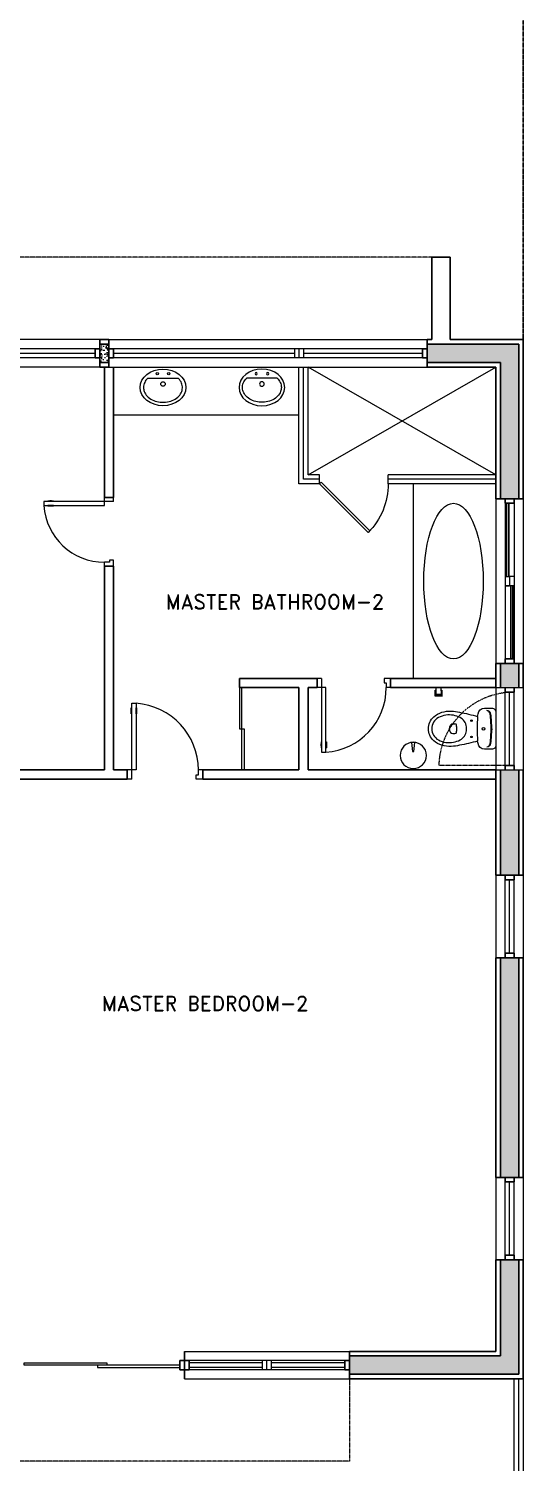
# Model space of a CAD drawing. Header units: inches. Extents: x 437 to 8681, y 26 to 3302.
# Drawn here: x 7713 to 7929, y 2289 to 2916 of the extents above; entities that cross this region are included whole.
import ezdxf
from ezdxf.enums import TextEntityAlignment as Align

# ---------------------------------------------------------------- set-up
doc = ezdxf.new("R2010")
doc.units = ezdxf.units.IN
doc.header["$MEASUREMENT"] = 0
doc.linetypes.add('HIDDEN2', pattern=[0.1875, 0.125, -0.0625])
for name, color, linetype, lineweight in [('BALCONY RAILING', 3, 'Continuous', 0), ('DOOR', 2, 'Continuous', 0), ('EQUIPMENT', 3, 'Continuous', 0), ('FIXTURE', 3, 'Continuous', 0), ('MOBILIARIO', 3, 'Continuous', 0), ('PUERTAS', 2, 'Continuous', 0), ('TEXTURE', 8, 'Continuous', 0), ('WALLS', 4, 'Continuous', 30), ('WINDOW', 1, 'Continuous', 0), ('WINDOW FRAME', 3, 'Continuous', 9)]:
    doc.layers.add(name, color=color, linetype=linetype, lineweight=lineweight)
doc.layers.add('TEXT', color=7, linetype='Continuous')
doc.styles.add('ROMAND-0.1', font='romand.shx', dxfattribs={"height": 6.4})
pattern_1 = [(50, (4203.2357, -710.9268), (3.5145749, -0.3074855), [0.3675, -4.0425]), (355, (4203.2357, -710.9268), (-0.6798815, 3.6857415), [0.294, -3.234]), (100.4514, (4203.5285, -710.9524), (2.834696, 3.3782538), [0.312327, -3.4355963]), (46.1842, (4203.2357, -709.947), (5.229481, -0.811043), [0.55125, -6.06375]), (96.6356, (4203.6715, -710.0144), (4.5798473, 4.7731776), [0.4684904, -5.1533937]), (351.1842, (4203.2357, -709.947), (4.5798435, 4.773181), [0.441, -4.851]), (21, (4203.7257, -710.1918), (2.9248446, -1.9728326), [0.3675, -4.0425]), (326, (4203.7257, -710.1918), (1.192245, 3.5532352), [0.294, -3.234]), (71.4514, (4203.9694, -710.3562), (4.1170909, 1.5803994), [0.312327, -3.4355963]), (37.5, (4203.2357, -710.9268), (0.0595833, 1.63117988), [0, -3.1948, 0, -3.283, 0, -3.24625]), (7.5, (4203.2357, -710.9268), (1.28904073, 1.9326174), [0, -1.8718, 0, -3.1213, 0, -1.23725]), (327.5, (4202.143, -710.9268), (2.61572994, -0.11051887), [0, -1.225, 0, -3.822, 0, -5.0715]), (317.5, (4201.653, -710.9268), (2.8576122, 0.4905144), [0, -1.5925, 0, -2.5382, 0, -3.6015])]

# ---------------------------------------------------------------- blocks, each defined once
blk = doc.blocks.new('DOOR-2-6(AL)')
at = {"color": 0, "linetype": 'ByBlock', "lineweight": -2, "ltscale": 0.25}
for p, q in [((0, 0), (21.21, 21.21)), ((0.71, -0.71), (21.92, 20.51)), ((21.21, 21.21), (21.92, 20.51)), ((0.71, -0.71), (0, 0))]:
    blk.add_line(p, q, dxfattribs=at)
blk.add_arc((0, 0), 30, 0, 45, dxfattribs=at)
blk = doc.blocks.new('Bes_1')
at = {"color": 0, "linetype": 'ByBlock', "lineweight": -2}
blk.add_line((4, -6.68), (4, 6.68), dxfattribs=at)
for centre, radius in [((2, 2.5), 0.5), ((6.5, 0), 1), ((2, -2.5), 0.5)]:
    blk.add_circle(centre, radius, dxfattribs=at)
blk.add_ellipse((8, 0), major_axis=(0, -10), ratio=0.8, dxfattribs=at)
for points, knots in [([(8, -8.5), (8.61, -8.5), (9.21, -8.39), (10.5, -7.89), (11.18, -7.46), (12.41, -6.3), (12.96, -5.57), (13.83, -3.88), (14.15, -2.92), (14.51, -0.92), (14.55, 0.13), (14.33, 2.17), (14.08, 3.17), (13.33, 4.96), (12.83, 5.76), (11.67, 7.07), (11.02, 7.58), (9.64, 8.28), (8.93, 8.46), (7.49, 8.53), (6.77, 8.4), (5.38, 7.83), (4.7, 7.38), (4.06, 6.75), (4.03, 6.72), (4, 6.68)], [0, 0, 0, 0, 0.296897, 0.296897, 0.648223, 0.648223, 0.99955, 0.99955, 1.350876, 1.350876, 1.702203, 1.702203, 2.053529, 2.053529, 2.404856, 2.404856, 2.756182, 2.756182, 3.107509, 3.107509, 3.458835, 3.458835, 3.810162, 3.810162, 3.828614, 3.828614, 3.828614, 3.828614]), ([(4, -6.68), (4.55, -7.25), (5.16, -7.69), (6.48, -8.32), (7.2, -8.49), (7.94, -8.5), (7.97, -8.5), (8, -8.5)], [5.5961674, 5.5961674, 5.5961674, 5.5961674, 5.9181207, 5.9181207, 6.2694472, 6.2694472, 6.2831853, 6.2831853, 6.2831853, 6.2831853])]:
    blk.add_open_spline(points, degree=3, knots=knots, dxfattribs=at)
blk = doc.blocks.new('vvv')
for p, q in [((320.633, 362.192), (320.622, 362.192)), ((320.633, 362.192), (320.644, 362.192)), ((320.585, 361.809), (320.585, 361.829)), ((320.681, 361.809), (320.681, 361.829))]:
    blk.add_line(p, q)
blk.add_lwpolyline([(320.47, 361.874, -0.0164), (320.511, 362.052, -0.014244), (320.487, 362.056, -0.379899), (320.43, 362.12), (320.43, 362.192, -0.414214), (320.47, 362.232), (320.633, 362.232), (320.795, 362.232, -0.414214), (320.835, 362.192), (320.835, 362.12, -0.379899), (320.779, 362.056, -0.014244), (320.755, 362.052, -0.0164), (320.796, 361.874, -0.034533), (320.808, 361.792, -0.180901), (320.751, 361.619, -0.210568), (320.633, 361.567, -0.210568), (320.515, 361.619, -0.180901), (320.458, 361.792, -0.034533)], format="xyb", close=True)
for centre, radius in [((320.633, 362.11), 0.0135), ((320.633, 362.11), 0.0135), ((320.553, 361.992), 0.0075), ((320.713, 361.992), 0.0075)]:
    blk.add_circle(centre, radius)
for centre, radius, start, end in [((320.493, 362.143), 0.04, 96.2719, 180), ((320.493, 362.136), 0.04, 96.2141, 169.7572), ((320.633, 361.031), 1.154, 90.0008, 97.203), ((320.633, 361.034), 1.157, 90.0008, 97.1409), ((320.633, 361.034), 1.157, 82.8591, 89.9992), ((320.633, 361.031), 1.154, 82.797, 89.9992), ((320.772, 362.143), 0.04, 0, 83.7281), ((320.773, 362.136), 0.04, 10.2428, 83.7859), ((320.633, 363.451), 1.404, 264.9986, 270), ((320.633, 363.451), 1.404, 270, 275.0014), ((320.745, 361.764), 0.25, 152.5973, 168.3805), ((320.626, 361.826), 0.116, 96.2419, 152.5973), ((320.633, 361.762), 0.18, 90, 96.2419), ((320.633, 361.762), 0.18, 83.7581, 90), ((320.64, 361.826), 0.116, 27.4027, 83.7581), ((320.521, 361.764), 0.25, 11.6195, 27.4027), ((320.712, 361.771), 0.216, 168.3805, 209.1161), ((320.6, 361.829), 0.015, 96.6492, 180), ((320.615, 361.809), 0.03, 180, 233.1301), ((320.633, 361.833), 0.06, 233.1301, 270), ((320.633, 361.546), 0.3, 90, 96.6492), ((320.633, 361.546), 0.3, 83.3508, 90), ((320.633, 361.833), 0.06, 270, 306.8699), ((320.666, 361.829), 0.015, 0, 83.3508), ((320.651, 361.809), 0.03, 306.8699, 0), ((320.554, 361.771), 0.216, 330.8839, 11.6195), ((320.633, 361.727), 0.126, 209.1161, 270), ((320.633, 361.727), 0.126, 270, 330.8839)]:
    blk.add_arc(centre, radius, start, end)
blk = doc.blocks.new('pi')
at = {"layer": 'MOBILIARIO'}
for points in [[(116.047, 87.805), (116.047, 87.805), (116.004, 87.875), (116, 87.882), (115.996, 87.889), (115.898, 87.828), (115.95, 87.745), (115.95, 87.745)], [(115.92, 87.823), (115.99, 87.866), (115.99, 87.866)], [(115.957, 87.749), (115.957, 87.749), (115.92, 87.809)], [(116.057, 87.758), (115.997, 87.856), (115.927, 87.813), (115.987, 87.715), (116.057, 87.758)], [(116.004, 87.86), (116.04, 87.801)], [(116.034, 87.811), (116.034, 87.811), (116.036, 87.808), (116.034, 87.811), (116.032, 87.815), (116.025, 87.81)], [(116.036, 87.808), (116.029, 87.804)], [(116.036, 87.808), (116.04, 87.801), (116.04, 87.801)], [(115.948, 87.763), (115.955, 87.767)], [(115.95, 87.759), (115.95, 87.759), (115.948, 87.763), (115.95, 87.759), (115.953, 87.756), (115.959, 87.76)]]:
    blk.add_lwpolyline(points, dxfattribs=at)
for centre, radius, start, end in [((115.938, 87.815), 0.0196, 155.8113, 199.217), ((115.993, 87.854), 0.0125, 30.4443, 101.0029), ((116.04, 87.809), 0.00862, 273.3883, 330.2552), ((115.95, 87.753), 0.0079, 270.1843, 333.3536)]:
    blk.add_arc(centre, radius, start, end, dxfattribs=at)
blk = doc.blocks.new('bas')
at = {"layer": 'MOBILIARIO'}
for points in [[(116.425, 87.672), (116.416, 87.686), (116.389, 87.666), (116.398, 87.654)], [(116.58, 87.454), (116.553, 87.435), (116.506, 87.517), (116.518, 87.525), (116.58, 87.454)]]:
    blk.add_lwpolyline(points, dxfattribs=at)
blk.add_circle((116.489, 87.554), 0.135, dxfattribs=at)
blk = doc.blocks.new('PUERTAS ESPECIALES')
at = {"layer": 'DOOR'}
for p, q in [((3747.44, 1229.734), (3747.387, 1229.734)), ((3747.387, 1229.734), (3747.387, 1229.621)), ((3747.44, 1229.734), (3747.44, 1229.621)), ((3748.207, 1229.734), (3748.207, 1229.681)), ((3748.207, 1229.734), (3748.207, 1229.681)), ((3748.287, 1229.734), (3748.207, 1229.734)), ((3748.287, 1229.734), (3748.287, 1229.621)), ((3747.44, 1229.621), (3747.387, 1229.621)), ((3748.207, 1229.681), (3748.234, 1229.681)), ((3748.207, 1229.681), (3748.234, 1229.681)), ((3748.234, 1229.681), (3748.234, 1229.628)), ((3748.234, 1229.681), (3748.234, 1229.621)), ((3748.287, 1229.621), (3748.234, 1229.621)), ((3747.433, 1228.929), (3747.431, 1228.929)), ((3747.431, 1228.929), (3747.431, 1228.905)), ((3747.433, 1228.905), (3747.431, 1228.905)), ((3747.433, 1228.954), (3747.433, 1228.881)), ((3747.44, 1228.954), (3747.433, 1228.954)), ((3747.44, 1228.881), (3747.433, 1228.881)), ((3747.44, 1228.954), (3747.44, 1228.881)), ((3747.493, 1228.954), (3747.493, 1228.881)), ((3747.493, 1228.954), (3747.499, 1228.954)), ((3747.493, 1228.881), (3747.499, 1228.881)), ((3747.499, 1228.954), (3747.499, 1228.881)), ((3747.499, 1228.929), (3747.501, 1228.929)), ((3747.499, 1228.905), (3747.501, 1228.905)), ((3747.501, 1228.929), (3747.501, 1228.905))]:
    blk.add_line(p, q, dxfattribs=at)
blk.add_lwpolyline([(3747.44, 1229.621), (3747.44, 1228.827), (3747.493, 1228.827), (3747.493, 1229.621)], close=True, dxfattribs=at)
blk.add_arc((3747.438, 1229.621), 0.796, 273.9499, 0, dxfattribs=at)

msp = doc.modelspace()

# ---------------------------------------------------------------- hatches: boundary and pattern name
at = {"layer": 'TEXTURE'}
h = msp.add_hatch(dxfattribs=at)
h.set_pattern_fill('AR-CONC', color=8, scale=0.49)
h.set_pattern_definition(pattern_1)
h.paths.add_polyline_path([(7744.04725, 2777.95018), (7748.04725, 2777.95018), (7748.04725, 2769.95018), (7744.04725, 2769.95018)])
h = msp.add_hatch(dxfattribs=at)
h.set_pattern_fill('AR-CONC', color=8, scale=0.49)
h.set_pattern_definition(pattern_1)
h.paths.add_polyline_path([(7919.04725, 2638.45018), (7927.04725, 2638.45018), (7927.04725, 2627.95018), (7919.04725, 2627.95018)])
h.paths.add_polyline_path([(7927.04725, 2710.45018), (7919.04725, 2710.45018), (7919.04725, 2769.95018), (7927.04725, 2769.95018)])
h.paths.add_polyline_path([(7887.04725, 2777.97493), (7927.04725, 2777.97493), (7927.04725, 2769.95018), (7887.04725, 2769.95018)])
h.paths.add_polyline_path([(7889.04725, 2777.5732), (7897.04725, 2777.5732), (7897.04725, 2777.97493), (7889.04725, 2777.97493)], flags=16)
h = msp.add_hatch(dxfattribs=at)
h.set_pattern_fill('AR-CONC', color=8, scale=0.49)
h.set_pattern_definition(pattern_1)
h.paths.add_polyline_path([(7927.04725, 2545.95018), (7919.04725, 2545.95018), (7919.04725, 2591.95018), (7927.04725, 2591.95018)])
h.paths.add_polyline_path([(7927.04725, 2413.95018), (7919.04725, 2413.95018), (7919.04725, 2509.95018), (7927.04725, 2509.95018)])
h.paths.add_polyline_path([(7927.04725, 2335.95018), (7919.04725, 2335.95018), (7919.04725, 2377.95018), (7927.04725, 2377.95018)])
h.paths.add_polyline_path([(7853.04725, 2335.95018), (7927.04725, 2335.95018), (7927.04725, 2327.95018), (7853.04725, 2327.95018)])

# ---------------------------------------------------------------- linework, layer by layer
at = {"layer": 'BALCONY RAILING'}
for p, q in [((7925.04725, 2154.2366), (7925.04725, 2325.95018)), ((7927.04725, 2152.2366), (7927.04725, 2325.95018))]:
    msp.add_line(p, q, dxfattribs=at)
msp.add_lwpolyline([(7929.04725, 2325.95018), (7929.04725, 2150.2366), (7577.04725, 2150.2366), (7577.04725, 2325.95018), (7383.04725, 2325.95018), (7383.04725, 1943.95018), (7043.04725, 1943.95018), (7043.04725, 2349.95018)], dxfattribs=at)
at = {"layer": 'DOOR'}
for p, q in [((7721.3544, 2709.18547), (7721.3544, 2709.39402)), ((7723.78744, 2709.39402), (7721.3544, 2709.39402)), ((7723.78744, 2709.18547), (7721.3544, 2709.18547)), ((7723.78744, 2707.42077), (7721.3544, 2707.42077)), ((7721.3544, 2707.42077), (7721.3544, 2707.21222)), ((7723.78744, 2707.21222), (7721.3544, 2707.21222)), ((7722.95937, 2709.46736), (7722.18247, 2709.46736)), ((7722.18247, 2709.39402), (7722.18247, 2709.46736)), ((7722.18247, 2707.21222), (7722.18247, 2707.13888)), ((7722.95937, 2707.13888), (7722.18247, 2707.13888)), ((7722.95937, 2709.39402), (7722.95937, 2709.46736)), ((7722.95937, 2707.21222), (7722.95937, 2707.13888)), ((7723.78744, 2709.18547), (7723.78744, 2709.39402)), ((7723.78744, 2707.42077), (7723.78744, 2707.21222)), ((7746.04725, 2709.18547), (7746.04725, 2710.95018)), ((7750.04725, 2710.95018), (7746.04725, 2710.95018)), ((7750.04725, 2709.18547), (7746.04725, 2709.18547)), ((7750.04725, 2709.18547), (7750.04725, 2710.95018)), ((7748.28254, 2682.71489), (7746.04725, 2682.71489)), ((7746.04725, 2680.95018), (7746.04725, 2682.71489)), ((7750.04725, 2680.95018), (7746.04725, 2680.95018)), ((7750.04725, 2683.59724), (7748.28254, 2683.59724)), ((7748.28254, 2683.59724), (7748.28254, 2682.71489)), ((7750.04725, 2680.95018), (7750.04725, 2683.59724)), ((7757.67834, 2617.34684), (7757.67834, 2618.20144)), ((7757.75902, 2618.20144), (7757.67834, 2618.20144)), ((7757.98842, 2619.11231), (7757.75902, 2619.11231)), ((7757.75902, 2616.43597), (7757.75902, 2619.11231)), ((7757.98842, 2616.43597), (7757.98842, 2619.11231)), ((7759.9296, 2616.43597), (7759.9296, 2619.11231)), ((7759.9296, 2619.11231), (7760.159, 2619.11231)), ((7760.159, 2616.43597), (7760.159, 2619.11231)), ((7760.159, 2618.20144), (7760.23968, 2618.20144)), ((7760.23968, 2617.34684), (7760.23968, 2618.20144)), ((7757.75902, 2617.34684), (7757.67834, 2617.34684)), ((7757.98842, 2616.43597), (7757.75902, 2616.43597)), ((7759.9296, 2616.43597), (7760.159, 2616.43597)), ((7760.159, 2617.34684), (7760.23968, 2617.34684)), ((7757.98842, 2591.95018), (7756.04725, 2591.95018)), ((7756.04725, 2587.95018), (7756.04725, 2591.95018)), ((7757.98842, 2587.95018), (7756.04725, 2587.95018)), ((7757.98842, 2587.95018), (7757.98842, 2592.07518)), ((7786.13548, 2587.95018), (7786.13548, 2589.89136)), ((7786.13548, 2589.89136), (7787.10607, 2589.89136)), ((7789.04725, 2587.95018), (7786.13548, 2587.95018)), ((7787.10607, 2589.89136), (7787.10607, 2592.07518)), ((7789.04725, 2591.95018), (7787.10607, 2591.95018)), ((7789.04725, 2587.95018), (7789.04725, 2591.95018))]:
    msp.add_line(p, q, dxfattribs=at)
for points in [[(7746.04725, 2709.18547), (7719.57666, 2709.18547), (7719.57666, 2707.42077), (7746.04725, 2707.42077)], [(7806.04725, 2627.95018), (7805.04725, 2627.95018), (7805.04725, 2609.95018), (7806.04725, 2609.95018)], [(7757.98842, 2591.95018), (7757.98842, 2621.06783), (7759.9296, 2621.06783), (7759.9296, 2591.95018)], [(7807.04725, 2591.95018), (7806.04725, 2591.95018), (7806.04725, 2609.95018), (7807.04725, 2609.95018)], [(7711.04725, 2332.95018), (7747.04725, 2332.95018), (7747.04725, 2331.95018), (7711.04725, 2331.95018)], [(7779.04725, 2331.95018), (7743.04725, 2331.95018), (7743.04725, 2330.95018), (7779.04725, 2330.95018)]]:
    msp.add_lwpolyline(points, close=True, dxfattribs=at)
for centre, radius, start, end in [((7746.04725, 2709.2485), 26.53361, 183.94986802, 270), ((7757.9191, 2591.95018), 29.18697, 0, 86.05013198)]:
    msp.add_arc(centre, radius, start, end, dxfattribs=at)
at = {"layer": 'FIXTURE'}
for p, q in [((7831.04725, 2716.95018), (7831.04725, 2767.95018)), ((7833.04725, 2718.95018), (7833.04725, 2767.95018)), ((7835.04725, 2720.95018), (7835.04725, 2767.95018)), ((7835.04725, 2720.95018), (7917.04725, 2767.95018)), ((7917.04725, 2720.95018), (7835.04725, 2767.95018)), ((7831.04725, 2746.95018), (7750.04725, 2746.95018)), ((7840.04725, 2718.95018), (7833.04725, 2718.95018)), ((7840.04725, 2720.95018), (7835.04725, 2720.95018)), ((7840.04725, 2716.95018), (7840.04725, 2720.95018)), ((7917.04725, 2720.95018), (7870.04725, 2720.95018)), ((7870.04725, 2716.95018), (7870.04725, 2720.95018)), ((7917.04725, 2718.95018), (7870.04725, 2718.95018)), ((7840.04725, 2716.95018), (7831.04725, 2716.95018)), ((7917.04725, 2716.95018), (7870.04725, 2716.95018)), ((7881.04725, 2631.95018), (7881.04725, 2716.95018))]:
    msp.add_line(p, q, dxfattribs=at)
msp.add_ellipse((7898.54725, 2674.45018), major_axis=(0, 34), ratio=0.382352941, dxfattribs=at)
at = {"layer": 'WALLS', "linetype": 'HIDDEN2'}
msp.add_line((7929.04725, 2779.95018), (7929.04725, 3162.2069), dxfattribs=at)
at = {"layer": 'WALLS', "color": 1, "linetype": 'HIDDEN2', "lineweight": 5}
for p, q in [((7889.04725, 2815.95018), (7283.04725, 2815.95018)), ((7853.04725, 2325.95018), (7853.04725, 2289.95018)), ((7853.04725, 2289.95018), (7637.04725, 2289.95018))]:
    msp.add_line(p, q, dxfattribs=at)
at = {"layer": 'WALLS'}
for p, q in [((7889.04725, 2779.95018), (7889.04725, 2815.95018)), ((7897.04725, 2815.95018), (7889.04725, 2815.95018)), ((7897.04725, 2779.95018), (7897.04725, 2815.95018)), ((7742.04725, 2775.95018), (7742.04725, 2771.95018)), ((7748.04725, 2779.95018), (7744.04725, 2779.95018)), ((7748.04725, 2777.95018), (7744.04725, 2777.95018)), ((7744.04725, 2775.95018), (7744.04725, 2771.95018)), ((7750.04725, 2775.95018), (7750.04725, 2771.95018)), ((7750.04725, 2775.95018), (7750.04725, 2771.95018)), ((7885.04725, 2775.95018), (7885.04725, 2771.95018)), ((7889.04725, 2779.95018), (7887.04725, 2779.95018)), ((7927.04725, 2777.95018), (7887.04725, 2777.95018)), ((7887.04725, 2775.95018), (7887.04725, 2771.95018)), ((7929.04725, 2779.95018), (7897.04725, 2779.95018)), ((7927.04725, 2710.45018), (7927.04725, 2777.95018)), ((7748.04725, 2769.95018), (7744.04725, 2769.95018)), ((7919.04725, 2769.95018), (7887.04725, 2769.95018)), ((7919.04725, 2710.45018), (7919.04725, 2769.95018)), ((7748.04725, 2767.95018), (7744.04725, 2767.95018)), ((7746.04725, 2710.95018), (7746.04725, 2767.95018)), ((7750.04725, 2710.95018), (7750.04725, 2767.95018)), ((7917.04725, 2767.95018), (7887.04725, 2767.95018)), ((7917.04725, 2710.45018), (7917.04725, 2767.95018)), ((7750.04725, 2710.95018), (7746.04725, 2710.95018)), ((7929.04725, 2710.45018), (7917.04725, 2710.45018)), ((7746.04725, 2591.95018), (7746.04725, 2680.95018)), ((7750.04725, 2680.95018), (7746.04725, 2680.95018)), ((7750.04725, 2591.95018), (7750.04725, 2680.95018)), ((7917.04725, 2627.95018), (7917.04725, 2638.45018)), ((7929.04725, 2638.45018), (7917.04725, 2638.45018)), ((7919.04725, 2627.95018), (7919.04725, 2638.45018)), ((7927.04725, 2627.95018), (7927.04725, 2638.45018)), ((7805.04725, 2627.95018), (7805.04725, 2631.95018)), ((7839.04725, 2631.95018), (7805.04725, 2631.95018)), ((7839.04725, 2627.95018), (7839.04725, 2631.95018)), ((7917.04725, 2631.95018), (7871.04725, 2631.95018)), ((7871.04725, 2627.95018), (7871.04725, 2631.95018)), ((7831.04725, 2627.95018), (7805.04725, 2627.95018)), ((7831.04725, 2591.95018), (7831.04725, 2627.95018)), ((7835.04725, 2591.95018), (7835.04725, 2627.95018)), ((7839.04725, 2627.95018), (7835.04725, 2627.95018)), ((7917.04725, 2627.95018), (7871.04725, 2627.95018)), ((7746.04725, 2591.95018), (7706.04725, 2591.95018)), ((7756.04725, 2587.95018), (7706.04725, 2587.95018)), ((7756.04725, 2591.95018), (7750.04725, 2591.95018)), ((7756.04725, 2587.95018), (7756.04725, 2591.95018)), ((7831.04725, 2591.95018), (7789.04725, 2591.95018)), ((7789.04725, 2587.95018), (7789.04725, 2591.95018)), ((7917.04725, 2587.95018), (7789.04725, 2587.95018)), ((7917.04725, 2591.95018), (7835.04725, 2591.95018)), ((7917.04725, 2545.95018), (7917.04725, 2591.95018)), ((7919.04725, 2545.95018), (7919.04725, 2591.95018)), ((7927.04725, 2545.95018), (7927.04725, 2591.95018)), ((7929.04725, 2545.95018), (7917.04725, 2545.95018)), ((7917.04725, 2413.95018), (7917.04725, 2509.95018)), ((7929.04725, 2509.95018), (7917.04725, 2509.95018)), ((7919.04725, 2413.95018), (7919.04725, 2509.95018)), ((7927.04725, 2413.95018), (7927.04725, 2509.95018)), ((7917.04725, 2337.95018), (7917.04725, 2377.95018)), ((7919.04725, 2335.95018), (7919.04725, 2377.95018)), ((7927.04725, 2327.95018), (7927.04725, 2377.95018)), ((7853.04725, 2325.95018), (7853.04725, 2337.95018)), ((7917.04725, 2337.95018), (7853.04725, 2337.95018)), ((7783.04725, 2333.95018), (7779.04725, 2333.95018)), ((7779.04725, 2329.95018), (7779.04725, 2333.95018)), ((7783.04725, 2329.95018), (7779.04725, 2329.95018)), ((7783.04725, 2329.95018), (7783.04725, 2333.95018)), ((7851.04725, 2329.95018), (7851.04725, 2333.95018)), ((7853.04725, 2333.95018), (7851.04725, 2333.95018)), ((7853.04725, 2329.95018), (7851.04725, 2329.95018)), ((7919.04725, 2335.95018), (7853.04725, 2335.95018)), ((7927.04725, 2327.95018), (7853.04725, 2327.95018)), ((7929.04725, 2325.95018), (7853.04725, 2325.95018))]:
    msp.add_line(p, q, dxfattribs=at)
at = {"layer": 'WALLS', "ltscale": 10}
for p, q in [((7929.04725, 2710.45018), (7929.04725, 2779.95018)), ((7921.04725, 2710.45018), (7921.04725, 2708.45018)), ((7925.04725, 2708.45018), (7921.04725, 2708.45018)), ((7925.04725, 2710.45018), (7925.04725, 2708.45018)), ((7921.04725, 2640.45018), (7921.04725, 2638.45018)), ((7925.04725, 2640.45018), (7921.04725, 2640.45018)), ((7925.04725, 2640.45018), (7925.04725, 2638.45018)), ((7929.04725, 2627.95018), (7929.04725, 2638.45018)), ((7921.04725, 2625.95018), (7921.04725, 2627.95018)), ((7921.04725, 2625.95018), (7925.04725, 2625.95018)), ((7925.04725, 2625.95018), (7925.04725, 2627.95018)), ((7921.04725, 2591.95018), (7921.04725, 2593.95018)), ((7921.04725, 2593.95018), (7925.04725, 2593.95018)), ((7925.04725, 2591.95018), (7925.04725, 2593.95018)), ((7929.04725, 2545.95018), (7929.04725, 2591.95018)), ((7921.04725, 2543.95018), (7921.04725, 2545.95018)), ((7925.04725, 2543.95018), (7921.04725, 2543.95018)), ((7925.04725, 2543.95018), (7925.04725, 2545.95018)), ((7921.04725, 2509.95018), (7921.04725, 2511.95018)), ((7925.04725, 2511.95018), (7921.04725, 2511.95018)), ((7925.04725, 2509.95018), (7925.04725, 2511.95018)), ((7929.04725, 2413.95018), (7929.04725, 2509.95018)), ((7929.04725, 2413.95018), (7917.04725, 2413.95018)), ((7921.04725, 2411.95018), (7921.04725, 2413.95018)), ((7925.04725, 2411.95018), (7921.04725, 2411.95018)), ((7925.04725, 2411.95018), (7925.04725, 2413.95018)), ((7929.04725, 2377.95018), (7917.04725, 2377.95018)), ((7921.04725, 2377.95018), (7921.04725, 2379.95018)), ((7925.04725, 2379.95018), (7921.04725, 2379.95018)), ((7925.04725, 2377.95018), (7925.04725, 2379.95018)), ((7929.04725, 2325.95018), (7929.04725, 2377.95018))]:
    msp.add_line(p, q, dxfattribs=at)
at = {"layer": 'WALLS', "lineweight": 5}
for p, q in [((7917.04725, 2627.95018), (7929.04725, 2627.95018)), ((7917.04725, 2591.95018), (7929.04725, 2591.95018))]:
    msp.add_line(p, q, dxfattribs=at)
for points in [[(7744.04725, 2779.95018), (7635.04725, 2779.95018)], [(7748.04725, 2779.95018), (7887.04725, 2779.95018)], [(7744.04725, 2767.95018), (7637.04725, 2767.95018)], [(7748.04725, 2767.95018), (7887.04725, 2767.95018)], [(7917.04725, 2710.45018), (7917.04725, 2638.45018)], [(7929.04725, 2710.45018), (7929.04725, 2638.45018)], [(7917.04725, 2627.95018), (7917.04725, 2591.95018)], [(7929.04725, 2627.95018), (7929.04725, 2591.95018)], [(7917.04725, 2545.95018), (7917.04725, 2509.95018)], [(7929.04725, 2545.95018), (7929.04725, 2509.95018)], [(7917.04725, 2413.95018), (7917.04725, 2377.95018)], [(7929.04725, 2413.95018), (7929.04725, 2377.95018)], [(7781.04725, 2337.95018), (7853.04725, 2337.95018)], [(7781.04725, 2325.95018), (7853.04725, 2325.95018)]]:
    msp.add_lwpolyline(points, dxfattribs=at)
at = {"layer": 'WALLS'}
for points in [[(7744.04725, 2775.95018), (7742.04725, 2775.95018)], [(7744.04725, 2779.95018), (7744.04725, 2767.95018)], [(7748.04725, 2779.95018), (7748.04725, 2767.95018)], [(7750.04725, 2775.95018), (7748.04725, 2775.95018)], [(7887.04725, 2775.95018), (7885.04725, 2775.95018)], [(7887.04725, 2779.95018), (7887.04725, 2767.95018)], [(7744.04725, 2771.95018), (7742.04725, 2771.95018)], [(7750.04725, 2771.95018), (7748.04725, 2771.95018)], [(7887.04725, 2771.95018), (7885.04725, 2771.95018)], [(7781.04725, 2325.95018), (7781.04725, 2337.95018)]]:
    msp.add_lwpolyline(points, dxfattribs=at)
at = {"layer": 'WINDOW', "lineweight": 0}
for p, q in [((7742.04725, 2773.95018), (7637.04725, 2773.95018)), ((7829.04725, 2773.95018), (7750.04725, 2773.95018)), ((7885.04725, 2773.95018), (7833.04725, 2773.95018)), ((7921.48229, 2708.45018), (7921.48229, 2676.45018)), ((7921.73229, 2676.45018), (7921.73229, 2708.45018)), ((7922.61221, 2676.45018), (7922.61221, 2708.45018)), ((7922.86221, 2676.45018), (7922.86221, 2708.45018)), ((7923.48229, 2672.45018), (7923.48229, 2640.45018)), ((7923.73229, 2640.45018), (7923.73229, 2672.45018)), ((7924.36221, 2672.45018), (7924.36221, 2640.45018)), ((7924.61221, 2640.45018), (7924.61221, 2672.45018)), ((7923.04725, 2593.95018), (7923.04725, 2625.95018)), ((7923.04725, 2511.95018), (7923.04725, 2543.95018)), ((7923.04725, 2379.95018), (7923.04725, 2411.95018)), ((7815.04725, 2332.95018), (7783.04725, 2332.95018)), ((7815.04725, 2330.95018), (7783.04725, 2330.95018)), ((7851.04725, 2332.95018), (7819.04725, 2332.95018)), ((7851.04725, 2330.95018), (7819.04725, 2330.95018))]:
    msp.add_line(p, q, dxfattribs=at)
at = {"layer": 'WINDOW', "linetype": 'HIDDEN2'}
msp.add_line((7925.04725, 2593.95018), (7892.13089, 2593.95018), dxfattribs=at)
msp.add_arc((7925.04725, 2593.0207), 32.92948, 90, 178.38253582, dxfattribs=at)
at = {"layer": 'WINDOW FRAME'}
for p, q in [((7742.04725, 2775.95018), (7637.04725, 2775.95018)), ((7885.04725, 2775.95018), (7750.04725, 2775.95018)), ((7829.04725, 2775.95018), (7829.04725, 2771.95018)), ((7831.04725, 2775.95018), (7831.04725, 2771.95018)), ((7831.04725, 2775.95018), (7831.04725, 2771.95018)), ((7831.04725, 2775.95018), (7831.04725, 2771.95018)), ((7833.04725, 2775.95018), (7833.04725, 2771.95018)), ((7833.04725, 2775.95018), (7833.04725, 2771.95018)), ((7742.04725, 2771.95018), (7637.04725, 2771.95018)), ((7885.04725, 2771.95018), (7750.04725, 2771.95018)), ((7921.04725, 2708.45018), (7921.04725, 2638.82716)), ((7925.04725, 2708.45018), (7925.04725, 2638.82716)), ((7921.04725, 2676.45018), (7923.04725, 2676.45018)), ((7921.04725, 2676.45018), (7921.04725, 2672.45018)), ((7925.04725, 2676.45018), (7923.04725, 2676.45018)), ((7925.04725, 2676.45018), (7925.04725, 2672.45018)), ((7921.04725, 2672.45018), (7923.04725, 2672.45018)), ((7923.04725, 2672.45018), (7921.04725, 2672.45018)), ((7925.04725, 2672.45018), (7923.04725, 2672.45018)), ((7921.04725, 2593.95018), (7921.04725, 2625.95018)), ((7925.04725, 2593.95018), (7925.04725, 2625.95018)), ((7921.04725, 2511.95018), (7921.04725, 2543.95018)), ((7925.04725, 2511.95018), (7925.04725, 2543.95018)), ((7921.04725, 2379.95018), (7921.04725, 2411.95018)), ((7925.04725, 2379.95018), (7925.04725, 2411.95018)), ((7781.04725, 2329.95018), (7781.04725, 2333.95018)), ((7815.04725, 2333.95018), (7783.04725, 2333.95018)), ((7815.04725, 2329.95018), (7783.04725, 2329.95018)), ((7815.04725, 2329.95018), (7815.04725, 2333.95018)), ((7819.04725, 2333.95018), (7815.04725, 2333.95018)), ((7819.04725, 2329.95018), (7815.04725, 2329.95018)), ((7817.04725, 2329.95018), (7817.04725, 2333.95018)), ((7819.04725, 2329.95018), (7819.04725, 2333.95018)), ((7851.04725, 2333.95018), (7819.04725, 2333.95018)), ((7851.04725, 2329.95018), (7819.04725, 2329.95018))]:
    msp.add_line(p, q, dxfattribs=at)
msp.add_lwpolyline([(7923.04725, 2676.45018), (7923.04725, 2672.45018)], dxfattribs=at)

# ---------------------------------------------------------------- block references
at = {"layer": 'DOOR', "xscale": -1, "rotation": 180}
msp.add_blockref('DOOR-2-6(AL)', (7840.04725, 2716.95018), dxfattribs=at)
at = {"layer": 'EQUIPMENT'}
for name, p, xscale, yscale, zscale, rotation in [('pi', (4140.2234, 2974.34658), -25.90222352658499, 25.90222352658499, 25.90222352658499, 211.8217846868117), ('vvv', (-8139.29082, 16822.37886), 44.32616085626238, 44.32616085626238, 44.32616085626238, 269.9999999999923), ('bas', (1699.45923, 2771.57974), -42.43605840474923, 42.43605840474923, 42.43605840474923, 215.3231366986979)]:
    msp.add_blockref(name, p, dxfattribs=dict(at, xscale=xscale, yscale=yscale, zscale=zscale, rotation=rotation))
at = {"layer": 'FIXTURE', "rotation": 270}
msp.add_blockref('Bes_1', (7771.64868, 2767.05863), dxfattribs=at)
at = {"layer": 'FIXTURE', "xscale": -1, "rotation": 90}
msp.add_blockref('Bes_1', (7814.85157, 2767.05863), dxfattribs=at)
at = {"layer": 'PUERTAS', "xscale": 35.55153754439712, "yscale": 35.55153754439712, "zscale": 35.55153754439712}
msp.add_blockref('PUERTAS ESPECIALES', (-125386.31303, -41086.98019), dxfattribs=at)

# ---------------------------------------------------------------- texts
at = {"layer": 'TEXT', "style": 'ROMAND-0.1'}
for s, p in [('MASTER BATHROOM-2', (7820.54725, 2665.45018)), ('MASTER BEDROOM-2', (7790.04725, 2489.95018))]:
    msp.add_text(s, height=6.4, dxfattribs=at).set_placement(p, align=Align.MIDDLE_CENTER)

doc.saveas('drawing.dxf')
